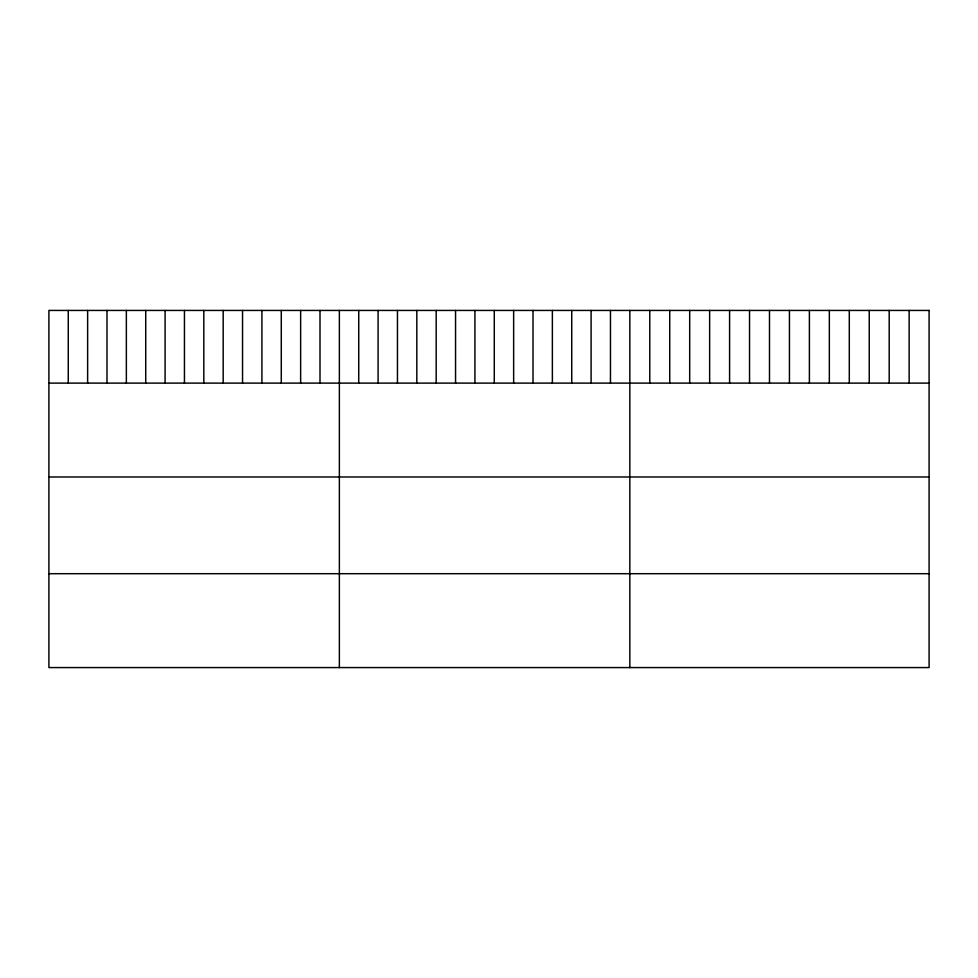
<?xml version="1.0" encoding="UTF-8"?>
<svg xmlns="http://www.w3.org/2000/svg" width="978" height="978" viewBox="0 0 978 978"><rect width="100%" height="100%" fill="white"/><g stroke="black" fill="none" stroke-linecap="round" stroke-linejoin="round"><path stroke-width="1.47" d="M48.9 383.107L929.1 383.107M48.9 476.983L929.1 476.983M48.9 573.695L929.1 573.695M909.149 310.429L909.149 383.107M889.198 310.429L889.198 383.107M869.246 310.429L869.246 383.107M849.295 310.429L849.295 383.107M829.344 310.429L829.344 383.107M809.393 310.429L809.393 383.107M789.442 310.429L789.442 383.107M769.49 310.429L769.49 383.107M749.539 310.429L749.539 383.107M729.588 310.429L729.588 383.107M709.637 310.429L709.637 383.107M689.686 310.429L689.686 383.107M669.734 310.429L669.734 383.107M649.783 310.429L649.783 383.107M629.832 310.429L629.832 667.571M610.468 310.429L610.468 383.107M591.103 310.429L591.103 383.107M571.739 310.429L571.739 383.107M552.374 310.429L552.374 383.107M533.01 310.429L533.01 383.107M513.646 310.429L513.646 383.107M494.281 310.429L494.281 383.107M474.917 310.429L474.917 383.107M455.552 310.429L455.552 383.107M436.188 310.429L436.188 383.107M416.824 310.429L416.824 383.107M397.459 310.429L397.459 383.107M378.095 310.429L378.095 383.107M358.73 310.429L358.73 383.107M339.366 310.429L339.366 667.571M320.002 310.429L320.002 383.107M300.637 310.429L300.637 383.107M281.273 310.429L281.273 383.107M261.908 310.429L261.908 383.107M242.544 310.429L242.544 383.107M223.18 310.429L223.18 383.107M203.815 310.429L203.815 383.107M184.451 310.429L184.451 383.107M165.086 310.429L165.086 383.107M145.722 310.429L145.722 383.107M126.358 310.429L126.358 383.107M106.993 310.429L106.993 383.107M87.629 310.429L87.629 383.107M68.264 310.429L68.264 383.107M929.1 310.429L48.9 310.429L48.9 667.571L929.1 667.571L929.1 310.429"/></g></svg>
